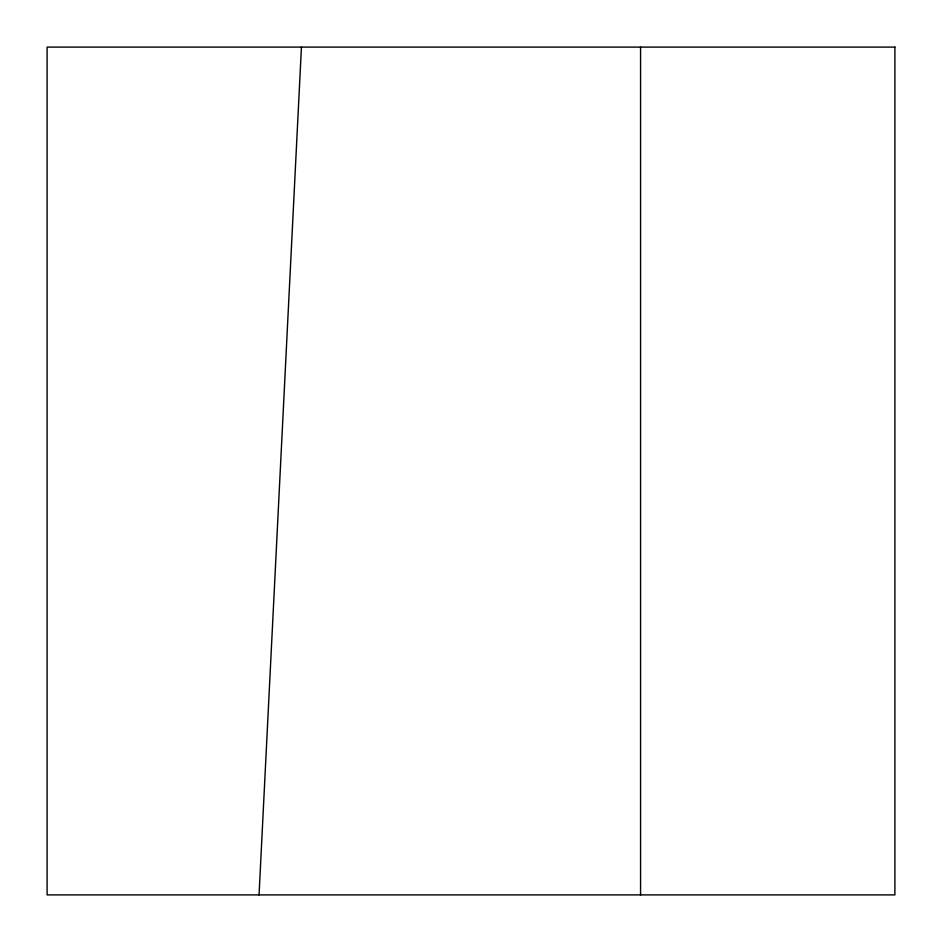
<?xml version="1.0" encoding="UTF-8"?>
<svg xmlns="http://www.w3.org/2000/svg" width="942" height="942" viewBox="0 0 942 942"><rect width="100%" height="100%" fill="white"/><g stroke="black" fill="none" stroke-linecap="round" stroke-linejoin="round"><path stroke-width="1.41" d="M259.05 894.9L301.44 47.1M640.56 47.1L640.56 894.9M894.9 47.1L47.1 47.1L47.1 894.9L894.9 894.9L894.9 47.1"/></g></svg>
